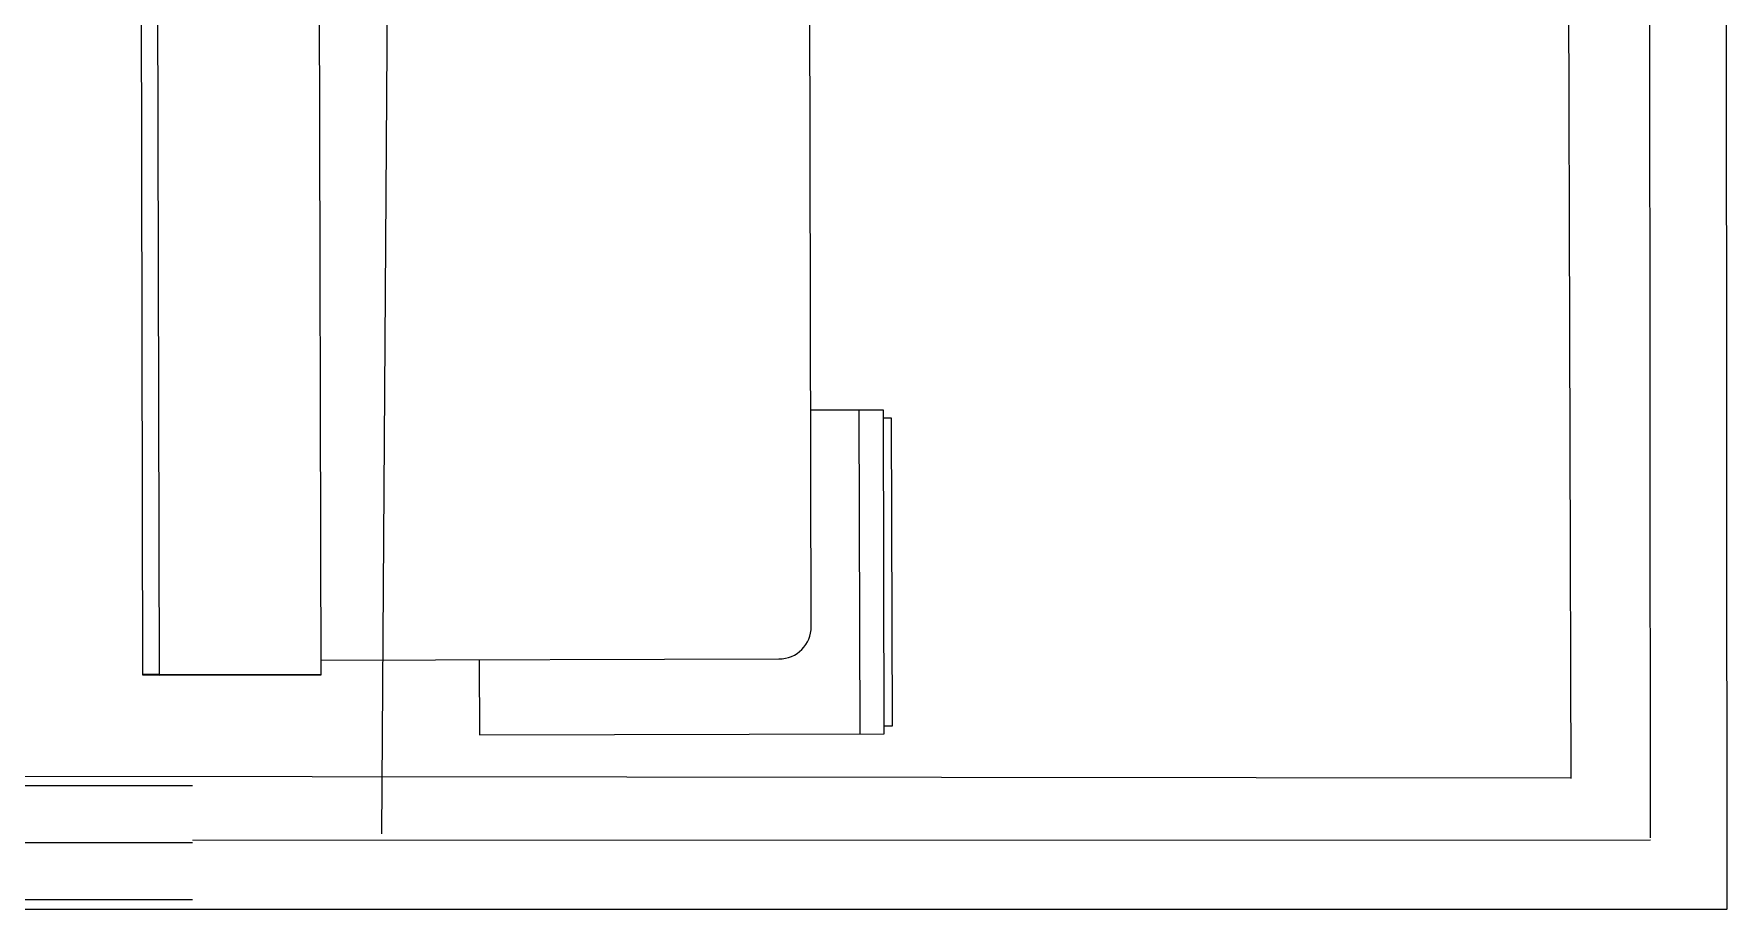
# Model space of a CAD drawing. Header units: inches. Extents: x 164.3 to 247.9, y 15.6 to 56.7.
# Drawn here: x 245.236 to 246.877, y 37.212 to 38.061 of the extents above; entities that cross this region are included whole.
import ezdxf

# ---------------------------------------------------------------- set-up
doc = ezdxf.new("R2010")
doc.units = ezdxf.units.IN
doc.header["$MEASUREMENT"] = 0
doc.set_wipeout_variables(frame=1)
doc.layers.get('0').update_dxf_attribs({"lineweight": 0})
for name, color, linetype, lineweight in [('WALL 1 100', 250, 'Continuous', 9), ('окно', 7, 'Continuous', 9), ('провода', 1, 'Continuous', 5)]:
    doc.layers.add(name, color=color, linetype=linetype, lineweight=lineweight)

# ---------------------------------------------------------------- blocks, each defined once
blk = doc.blocks.new('*U37')
blk.add_wipeout([(-69.25, 69.81), (69.25, 69.81), (69.25, -5), (-69.25, -5)]).dxf.layer = 'окно'
at = {"layer": 'окно'}
for p, q in [((-69.25, 64.81), (69.25, 64.81)), ((-69.25, 32.41), (69.25, 32.41)), ((-69.25, 0), (69.25, 0))]:
    blk.add_line(p, q, dxfattribs=at)

msp = doc.modelspace()

# ---------------------------------------------------------------- linework, layer by layer
at = {"color": 7, "linetype": 'ByBlock', "lineweight": -2}
for p, q in [((245.9896, 37.4862), (245.9867, 38.679)), ((245.342, 37.4391), (245.3401, 38.2238)), ((245.3558, 38.2238), (245.3577, 37.4391)), ((245.5147, 37.4395), (245.5128, 38.2242)), ((246.0596, 37.6961), (245.9891, 37.696)), ((246.0369, 37.3822), (246.0361, 37.6961)), ((246.0604, 37.3823), (246.0596, 37.6961)), ((246.0675, 37.6883), (246.0597, 37.6883)), ((246.0682, 37.3901), (246.0675, 37.6883)), ((245.5146, 37.4537), (245.9583, 37.4548)), ((245.6679, 37.4541), (245.668, 37.3813)), ((245.3574, 37.4398), (245.3417, 37.4398)), ((245.3577, 37.4396), (245.342, 37.4395)), ((245.3577, 37.4391), (245.342, 37.4391)), ((245.3574, 37.4398), (245.5144, 37.4402)), ((245.3577, 37.4396), (245.5147, 37.44)), ((245.3577, 37.4391), (245.5147, 37.4395)), ((245.668, 37.3813), (246.0604, 37.3823)), ((246.0604, 37.3823), (246.0604, 37.3901)), ((246.0604, 37.3901), (246.0682, 37.3901))]:
    msp.add_line(p, q, dxfattribs=at)
msp.add_arc((245.9582, 37.4862), 0.0314, 270.1388, 0.1388, dxfattribs=at)
at = {"layer": 'WALL 1 100', "color": 0}
for p, q in [((246.8709, 45.4332), (246.877, 37.2127)), ((246.7135, 41.1549), (246.7258, 37.3391)), ((228.005, 37.3598), (246.7256, 37.3395)), ((228.0082, 37.2123), (246.8772, 37.2123))]:
    msp.add_line(p, q, dxfattribs=at)
at = {"layer": 'провода', "color": 1}
for p, q in [((246.8028, 37.2815), (246.8006, 41.3011)), ((245.5735, 37.2852), (245.5794, 38.182)), ((246.803, 37.2793), (235.3627, 37.2771))]:
    msp.add_line(p, q, dxfattribs=at)

# ---------------------------------------------------------------- next in the draw order: block references
at = {"layer": 'провода', "color": 7, "linetype": 'ByBlock', "lineweight": 0, "xscale": -0.001706489199781909, "yscale": 0.001706489199781909, "zscale": 0.001706489199781909}
msp.add_blockref('*U37', (245.2717, 37.2213), dxfattribs=at)

doc.saveas('drawing.dxf')
